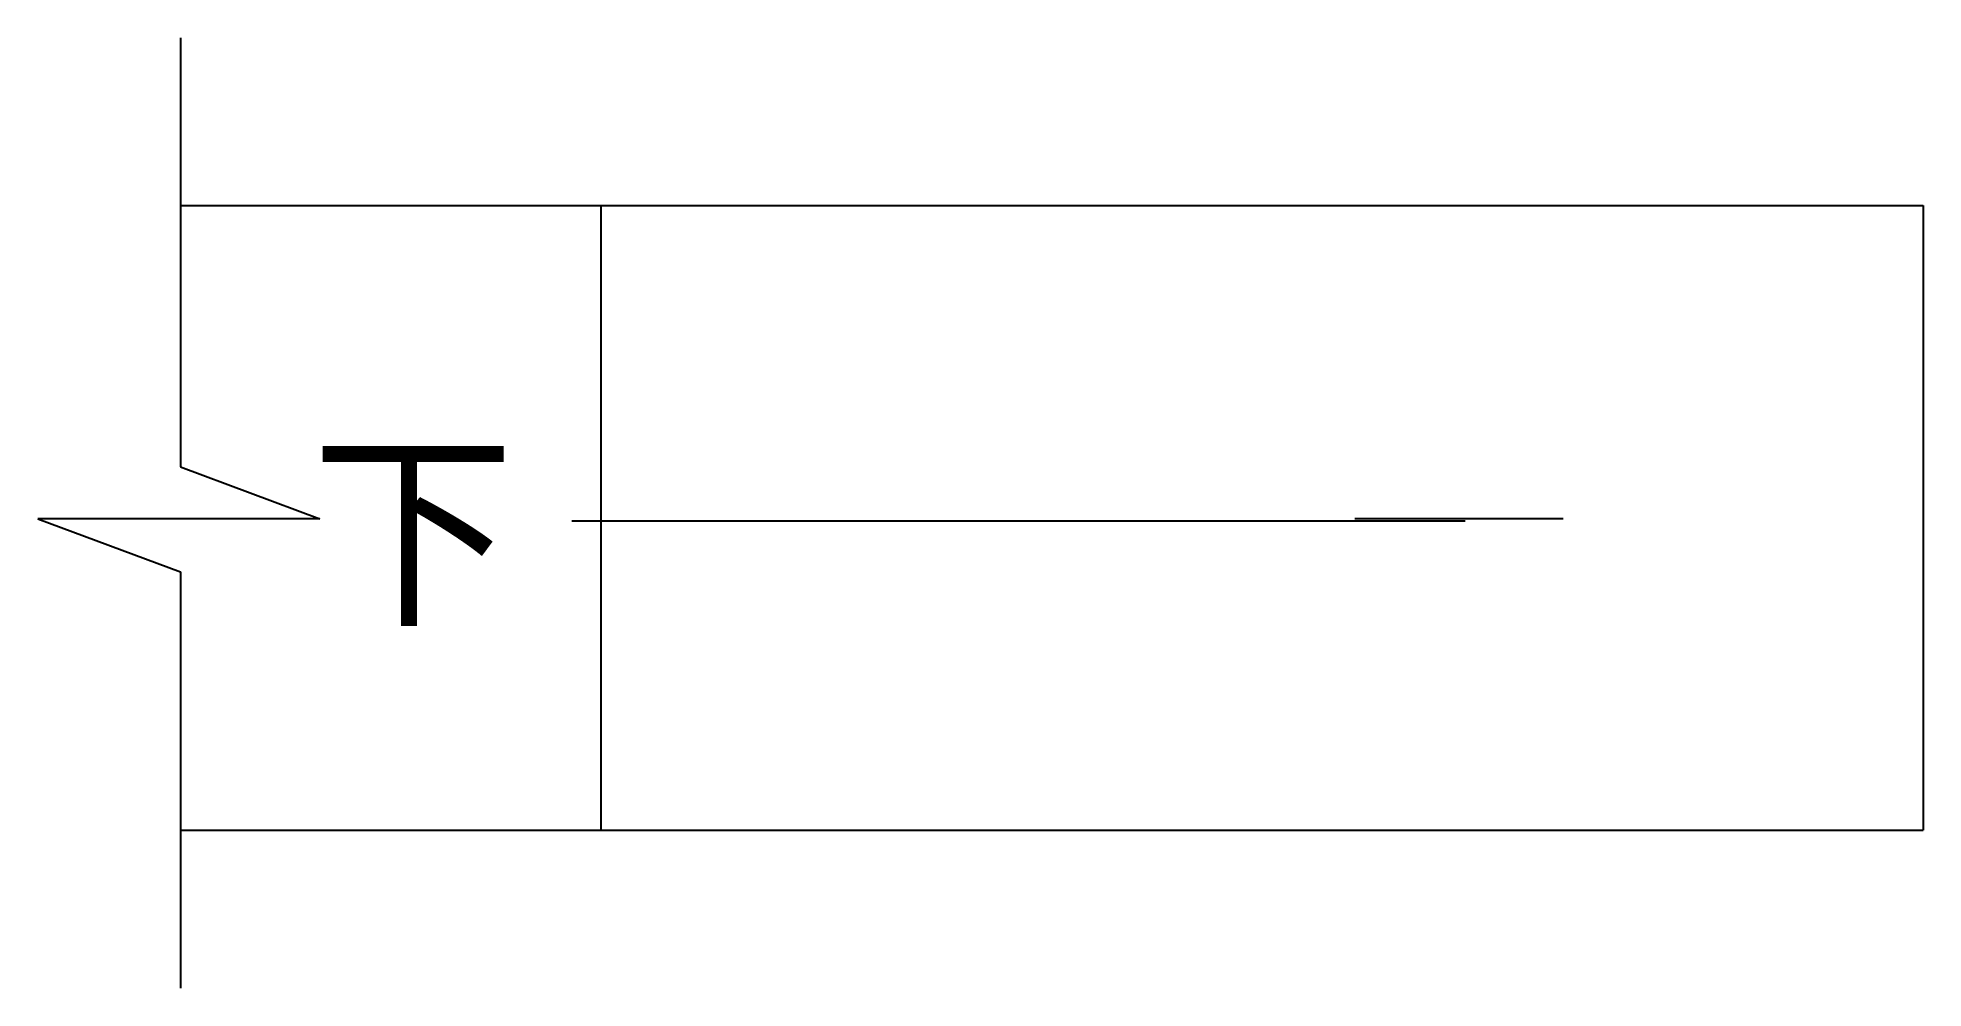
# Model space of a CAD drawing. Header units: metres. Extents: x 13162.1 to 13180.2, y 18579.1 to 18588.2.
import ezdxf

# ---------------------------------------------------------------- set-up
doc = ezdxf.new("R2010")
doc.units = ezdxf.units.M
doc.layers.add('PUB_DIM', color=90, linetype='Continuous')
doc.layers.add('PUB_TEXT', color=7, linetype='Continuous')

msp = doc.modelspace()

# ---------------------------------------------------------------- linework, layer by layer
at = {"layer": 'PUB_DIM'}
for p, q in [((13163.45, 18588.2), (13163.45, 18584.08)), ((13163.45, 18586.59), (13180.19, 18586.59)), ((13167.49, 18586.59), (13167.49, 18580.59)), ((13180.19, 18586.59), (13180.19, 18580.59)), ((13163.45, 18584.08), (13164.79, 18583.58)), ((13162.08, 18583.58), (13163.45, 18583.07)), ((13164.79, 18583.58), (13162.08, 18583.58)), ((13163.45, 18583.07), (13163.45, 18579.07)), ((13163.45, 18580.59), (13180.19, 18580.59))]:
    msp.add_line(p, q, dxfattribs=at)
for points in [[(13176.73, 18583.58), (13174.73, 18583.58)], [(13167.21, 18583.56), (13175.79, 18583.56)]]:
    msp.add_lwpolyline(points, dxfattribs=at)

# ---------------------------------------------------------------- texts
at = {"layer": 'PUB_TEXT'}
msp.add_text('下', height=1.5, dxfattribs=at).set_placement((13164.71, 18582.71))

doc.saveas('drawing.dxf')
